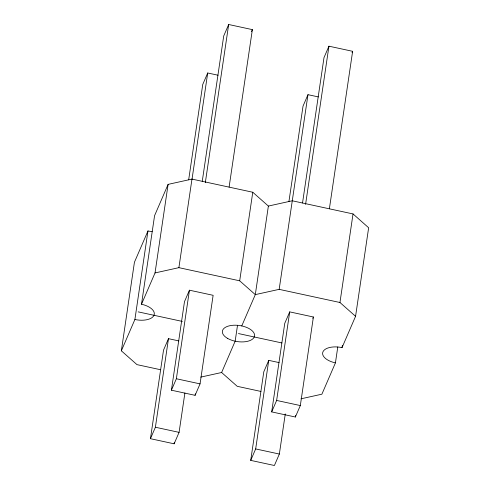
<?xml version="1.0" encoding="UTF-8"?>
<svg xmlns="http://www.w3.org/2000/svg" width="490" height="490" viewBox="0 0 490 490"><rect width="100%" height="100%" fill="white"/><g stroke="black" fill="none" stroke-linecap="round" stroke-linejoin="round"><path stroke-width="0.73" d="M160.689 369.76L136.967 364.627L121.355 350.816L134.431 262.248L147.968 230.949A16.262 8.11 8.4 0 0 152.169 231.568M121.355 350.816L134.891 319.511L147.968 230.949M134.891 319.511A16.262 8.11 8.4 0 0 153.983 315.291A16.262 8.11 8.4 0 0 141.494 304.241L154.571 215.674L168.107 184.375L191.976 179.095L252.767 192.245L268.379 206.063L292.242 200.784L353.033 213.934L368.645 227.752L355.569 316.313L342.032 347.618A16.262 8.11 8.4 0 0 322.941 351.838A16.262 8.11 8.4 0 0 335.43 362.888L321.893 394.193L301.007 398.805M141.494 304.241L155.03 272.936L168.107 184.375M184.895 392.998L179.083 432.358L174.134 443.811L150.448 438.691L163.525 350.123L168.48 338.67L178.838 340.911M188.675 179.812L202.756 84.439L207.711 72.986L218.075 75.227M155.03 272.936L178.893 267.663L191.976 179.095M150.448 438.691L155.397 427.237L168.48 338.67M191.951 179.714L207.711 72.986M171.414 390.205L184.491 301.644L189.44 290.19L213.126 295.311L200.049 383.878L195.1 395.326L171.414 390.205L176.363 378.752L189.44 290.19M202.26 181.288L223.722 35.954L228.677 24.5L252.362 29.621L229.112 187.07M205.316 182.703L228.677 24.5M174.134 443.811L174.354 442.299M195.1 395.326L195.32 393.813M355.569 316.313L339.956 302.502L279.165 289.351L255.302 294.625L239.69 280.813L252.767 192.245M237.509 325.305L235.157 341.199L221.621 372.504L200.741 377.116M268.379 206.063L255.302 294.625L241.76 325.93M285.278 413.928L279.355 454.046L274.4 465.5L250.715 460.38L263.792 371.812L268.747 360.358L279.11 362.6M288.941 201.5L303.028 106.122L307.977 94.674L318.341 96.916M250.715 460.38L255.67 448.926L268.747 360.358M279.165 289.351L307.977 94.674M271.68 411.894L284.757 323.333L289.713 311.879L313.398 316.999L300.321 405.561L295.366 417.015L271.68 411.894L276.636 400.44L289.713 311.879M302.532 202.976L323.994 57.642L328.943 46.189L352.629 51.309L329.384 208.758M305.582 204.391L328.943 46.189M295.366 417.015L295.593 415.502M339.956 302.502L353.033 213.934M335.43 362.888L337.775 346.994M342.032 347.618L342.369 345.346M251.486 31.642L252.362 29.621M352.047 52.657L352.629 51.309M312.816 318.347L313.398 316.999M178.893 267.663L239.69 280.813M138.192 311.873L182.354 321.428M238.459 333.561L281.879 342.951M260.956 391.449L237.234 386.316L221.621 372.504M176.363 378.752L200.049 383.878M276.636 400.44L300.321 405.561M155.397 427.237L179.083 432.358M255.67 448.926L279.355 454.046M227.709 338.468A16.262 8.11 8.4 0 0 254.249 336.979A16.262 8.11 8.4 0 0 233.424 325.244A16.262 8.11 8.4 0 0 227.709 338.468"/></g></svg>
